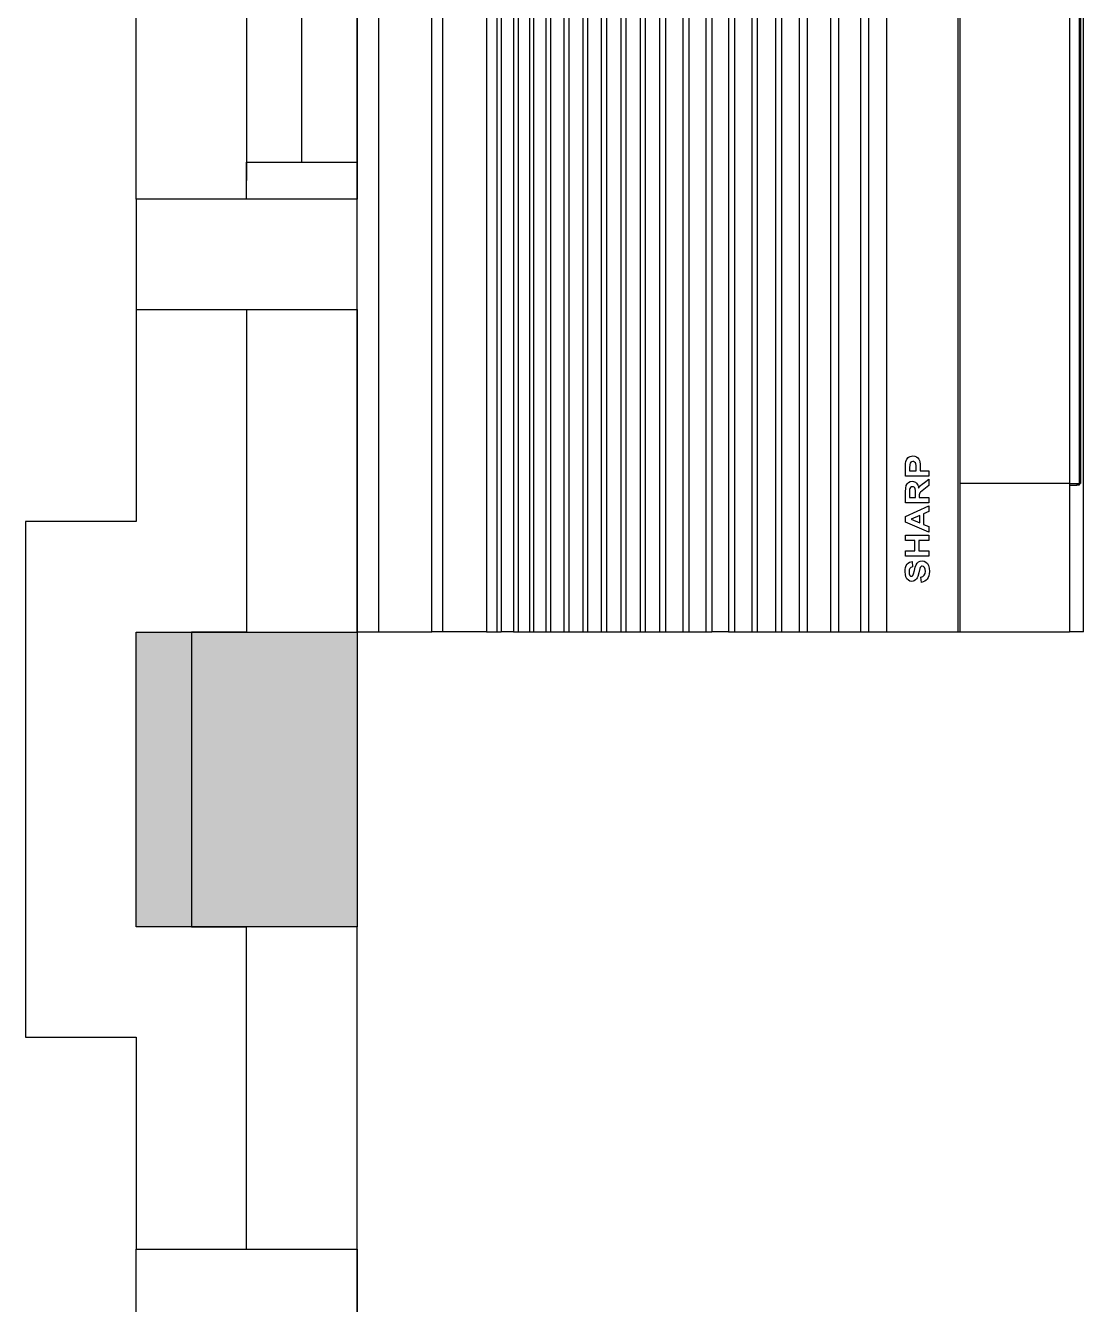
# Model space of a CAD drawing. Header units: inches. Extents: x -86408137 to 595769, y 1041006 to 3160331.
# Drawn here: x 395923 to 397359, y 1080107 to 1081842 of the extents above; entities that cross this region are included whole.
import ezdxf

# ---------------------------------------------------------------- set-up
doc = ezdxf.new("R2010")
doc.units = ezdxf.units.IN
doc.header["$MEASUREMENT"] = 0
doc.layers.add('COLUMN', color=8, linetype='Continuous', lineweight=30)
for name, color, linetype in [('Edges', 7, 'Continuous'), ('LW', 2, 'Continuous'), ('WALL', 1, 'Continuous'), ('WIN', 9, 'Continuous')]:
    doc.layers.add(name, color=color, linetype=linetype)

# ---------------------------------------------------------------- blocks, each defined once
blk = doc.blocks.new('air con')
at = {"layer": 'Edges'}
for p, q in [((71.402, 41.898), (152.402, 41.898)), ((71.402, 41.898), (71.402, 41.095)), ((71.402, 41.095), (152.402, 41.095)), ((71.402, 41.095), (71.402, 39.122)), ((71.402, 39.122), (152.402, 39.122)), ((71.402, 38.724), (71.402, 39.122)), ((152.402, 38.724), (71.402, 38.724)), ((71.402, 37.092), (71.402, 38.724)), ((71.402, 37.092), (71.402, 36.701)), ((152.402, 37.092), (71.402, 37.092)), ((152.402, 36.701), (71.402, 36.701)), ((71.402, 36.701), (71.402, 36.542)), ((152.402, 36.542), (71.402, 36.542)), ((71.402, 36.078), (71.402, 36.542)), ((152.402, 36.078), (71.402, 36.078)), ((71.402, 36.078), (71.402, 35.914)), ((152.402, 35.914), (71.402, 35.914)), ((71.402, 35.914), (71.402, 35.493)), ((71.402, 35.493), (71.402, 35.34)), ((152.402, 35.493), (71.402, 35.493)), ((152.402, 35.34), (71.402, 35.34)), ((71.402, 35.34), (71.402, 34.877)), ((152.402, 34.877), (71.402, 34.877)), ((71.402, 34.877), (71.402, 34.709)), ((152.402, 34.709), (71.402, 34.709)), ((71.402, 34.709), (71.402, 34.207)), ((152.402, 34.207), (71.402, 34.207)), ((71.402, 34.207), (71.402, 34.022)), ((71.402, 34.022), (71.402, 33.51)), ((152.402, 34.022), (71.402, 34.022)), ((152.402, 33.51), (71.402, 33.51)), ((71.402, 33.51), (71.402, 33.335)), ((152.402, 33.335), (71.402, 33.335)), ((71.402, 33.335), (71.402, 32.826)), ((152.402, 32.826), (71.402, 32.826)), ((71.402, 32.826), (71.402, 32.625)), ((152.402, 32.625), (71.402, 32.625)), ((71.402, 32.625), (71.402, 32.098)), ((152.402, 32.098), (71.402, 32.098)), ((71.402, 32.098), (71.402, 31.911)), ((152.402, 31.911), (71.402, 31.911)), ((71.402, 31.911), (71.402, 31.378)), ((152.402, 31.378), (71.402, 31.378)), ((71.402, 31.378), (71.402, 31.189)), ((152.402, 31.189), (71.402, 31.189)), ((71.402, 31.189), (71.402, 30.654)), ((152.402, 30.654), (71.402, 30.654)), ((71.402, 30.654), (71.402, 30.439)), ((152.402, 30.439), (71.402, 30.439)), ((71.402, 30.439), (71.402, 29.791)), ((152.402, 29.791), (71.402, 29.791)), ((71.402, 29.791), (71.402, 29.562)), ((71.402, 29.562), (71.402, 28.935)), ((152.402, 29.562), (71.402, 29.562)), ((152.402, 28.935), (71.402, 28.935)), ((71.402, 28.935), (71.402, 28.714)), ((152.402, 28.714), (71.402, 28.714)), ((71.402, 28.092), (71.402, 28.714)), ((152.402, 28.092), (71.402, 28.092)), ((71.402, 28.092), (71.402, 27.871)), ((71.402, 27.871), (71.402, 27.226)), ((152.402, 27.871), (71.402, 27.871)), ((152.402, 27.226), (71.402, 27.226)), ((71.402, 27.226), (71.402, 27.024)), ((71.402, 27.024), (71.402, 26.349)), ((152.402, 27.024), (71.402, 27.024)), ((152.402, 26.349), (71.402, 26.349)), ((71.402, 26.349), (71.402, 26.117)), ((152.402, 26.117), (71.402, 26.117)), ((71.402, 26.117), (71.402, 25.469)), ((152.402, 25.469), (71.402, 25.469)), ((71.402, 25.469), (71.402, 25.162)), ((152.402, 25.162), (71.402, 25.162)), ((71.402, 25.162), (71.402, 24.304)), ((152.402, 24.304), (71.402, 24.304)), ((71.402, 24.304), (71.402, 24.002)), ((152.402, 24.002), (71.402, 24.002)), ((71.402, 24.002), (71.402, 23.184)), ((71.402, 23.184), (71.402, 22.883)), ((152.402, 23.184), (71.402, 23.184)), ((152.402, 22.883), (71.402, 22.883)), ((71.402, 22.883), (71.402, 22.213)), ((152.402, 22.213), (71.402, 22.213)), ((71.402, 22.213), (71.402, 19.568)), ((73.294, 21.346), (73.326, 21.406)), ((73.326, 21.406), (73.378, 21.457)), ((73.378, 21.457), (73.448, 21.494)), ((73.448, 21.494), (73.537, 21.517)), ((73.537, 21.517), (73.642, 21.525)), ((73.642, 21.525), (73.729, 21.52)), ((73.729, 21.52), (73.804, 21.507)), ((73.804, 21.507), (73.868, 21.484)), ((73.868, 21.484), (73.921, 21.453)), ((73.921, 21.453), (73.962, 21.414)), ((73.962, 21.414), (73.992, 21.369)), ((74.215, 20.639), (74.215, 21.51)), ((74.215, 21.51), (74.413, 21.51)), ((74.413, 21.51), (74.413, 21.167)), ((74.802, 21.167), (74.802, 21.51)), ((74.802, 21.51), (75.001, 21.51)), ((75.001, 21.51), (75.001, 20.639)), ((75.106, 20.639), (75.489, 21.51)), ((75.489, 21.51), (75.699, 21.51)), ((75.699, 21.51), (76.093, 20.639)), ((76.199, 20.639), (76.199, 21.51)), ((76.199, 21.51), (76.616, 21.51)), ((76.616, 21.51), (76.752, 21.504)), ((76.752, 21.504), (76.845, 21.486)), ((76.845, 21.486), (76.91, 21.454)), ((76.91, 21.454), (76.96, 21.403)), ((76.96, 21.403), (76.992, 21.338)), ((77.19, 20.639), (77.19, 21.51)), ((77.19, 21.51), (77.508, 21.51)), ((77.508, 21.51), (77.658, 21.506)), ((77.658, 21.506), (77.744, 21.497)), ((77.744, 21.497), (77.822, 21.465)), ((77.822, 21.465), (77.886, 21.411)), ((77.886, 21.411), (77.911, 21.376)), ((73.247, 20.922), (73.441, 20.939)), ((73.262, 20.853), (73.247, 20.922)), ((73.283, 21.282), (73.294, 21.346)), ((73.289, 21.232), (73.283, 21.282)), ((73.306, 21.186), (73.289, 21.232)), ((73.334, 21.144), (73.306, 21.186)), ((73.374, 21.106), (73.334, 21.144)), ((73.412, 21.082), (73.374, 21.106)), ((73.462, 21.059), (73.412, 21.082)), ((73.441, 20.939), (73.467, 20.864)), ((73.598, 21.02), (73.462, 21.059)), ((73.481, 21.324), (73.473, 21.293)), ((73.473, 21.293), (73.48, 21.265)), ((73.48, 21.265), (73.502, 21.241)), ((73.504, 21.347), (73.481, 21.324)), ((73.502, 21.241), (73.567, 21.212)), ((73.563, 21.371), (73.504, 21.347)), ((73.64, 21.379), (73.563, 21.371)), ((73.567, 21.212), (73.685, 21.182)), ((73.757, 20.982), (73.598, 21.02)), ((73.713, 21.372), (73.64, 21.379)), ((73.685, 21.182), (73.811, 21.152)), ((73.766, 21.35), (73.713, 21.372)), ((73.8, 20.965), (73.757, 20.982)), ((73.8, 21.311), (73.766, 21.35)), ((73.82, 21.253), (73.8, 21.311)), ((73.828, 20.944), (73.8, 20.965)), ((73.811, 21.152), (73.899, 21.12)), ((74.019, 21.261), (73.82, 21.253)), ((73.843, 20.92), (73.828, 20.944)), ((73.848, 20.892), (73.843, 20.92)), ((73.899, 21.12), (73.961, 21.081)), ((73.961, 21.081), (74.008, 21.031)), ((73.992, 21.369), (74.011, 21.318)), ((74.008, 21.031), (74.037, 20.968)), ((74.011, 21.318), (74.019, 21.261)), ((74.037, 20.968), (74.047, 20.892)), ((74.413, 21.167), (74.802, 21.167)), ((74.802, 21.02), (74.413, 21.02)), ((74.413, 21.02), (74.413, 20.639)), ((74.802, 20.639), (74.802, 21.02)), ((75.592, 21.306), (75.459, 20.983)), ((75.459, 20.983), (75.727, 20.983)), ((75.727, 20.983), (75.592, 21.306)), ((76.552, 21.362), (76.397, 21.362)), ((76.397, 21.362), (76.397, 21.141)), ((76.397, 21.141), (76.544, 21.141)), ((76.437, 21.002), (76.397, 21.002)), ((76.397, 21.002), (76.397, 20.639)), ((76.496, 21), (76.437, 21.002)), ((76.537, 20.993), (76.496, 21)), ((76.568, 20.979), (76.537, 20.993)), ((76.544, 21.141), (76.66, 21.144)), ((76.697, 21.359), (76.552, 21.362)), ((76.597, 20.956), (76.568, 20.979)), ((76.702, 20.828), (76.597, 20.956)), ((76.66, 21.144), (76.722, 21.152)), ((76.74, 21.347), (76.697, 21.359)), ((76.722, 21.152), (76.754, 21.167)), ((76.772, 21.325), (76.74, 21.347)), ((76.804, 21.034), (76.743, 21.023)), ((76.743, 21.023), (76.802, 20.988)), ((76.754, 21.167), (76.778, 21.189)), ((76.791, 21.294), (76.772, 21.325)), ((76.778, 21.189), (76.793, 21.218)), ((76.798, 21.254), (76.791, 21.294)), ((76.793, 21.218), (76.798, 21.254)), ((76.802, 20.988), (76.849, 20.95)), ((76.856, 21.052), (76.804, 21.034)), ((76.849, 20.95), (76.899, 20.895)), ((76.901, 21.075), (76.856, 21.052)), ((76.938, 21.104), (76.901, 21.075)), ((76.966, 21.138), (76.938, 21.104)), ((76.986, 21.176), (76.966, 21.138)), ((76.999, 21.219), (76.986, 21.176)), ((76.992, 21.338), (77.003, 21.266)), ((77.003, 21.266), (76.999, 21.219)), ((77.388, 21.362), (77.388, 21.115)), ((77.484, 21.362), (77.388, 21.362)), ((77.388, 21.115), (77.497, 21.115)), ((77.518, 20.967), (77.388, 20.967)), ((77.388, 20.967), (77.388, 20.639)), ((77.627, 21.356), (77.484, 21.362)), ((77.497, 21.115), (77.595, 21.119)), ((77.637, 20.97), (77.518, 20.967)), ((77.595, 21.119), (77.654, 21.129)), ((77.671, 21.343), (77.627, 21.356)), ((77.724, 20.98), (77.637, 20.97)), ((77.654, 21.129), (77.689, 21.146)), ((77.707, 21.318), (77.671, 21.343)), ((77.689, 21.146), (77.716, 21.172)), ((77.731, 21.283), (77.707, 21.318)), ((77.716, 21.172), (77.733, 21.203)), ((77.776, 20.995), (77.724, 20.98)), ((77.738, 21.239), (77.731, 21.283)), ((77.733, 21.203), (77.738, 21.239)), ((77.827, 21.021), (77.776, 20.995)), ((77.873, 21.058), (77.827, 21.021)), ((77.91, 21.107), (77.873, 21.058)), ((77.935, 21.168), (77.91, 21.107)), ((77.911, 21.376), (77.929, 21.336)), ((77.929, 21.336), (77.939, 21.291)), ((77.943, 21.242), (77.935, 21.168)), ((77.939, 21.291), (77.943, 21.242)), ((73.287, 20.793), (73.262, 20.853)), ((73.322, 20.742), (73.287, 20.793)), ((73.367, 20.7), (73.322, 20.742)), ((73.422, 20.666), (73.367, 20.7)), ((73.488, 20.642), (73.422, 20.666)), ((73.467, 20.864), (73.511, 20.812)), ((73.565, 20.628), (73.488, 20.642)), ((73.511, 20.812), (73.574, 20.782)), ((73.653, 20.623), (73.565, 20.628)), ((73.574, 20.782), (73.655, 20.772)), ((73.771, 20.631), (73.653, 20.623)), ((73.655, 20.772), (73.739, 20.781)), ((73.739, 20.781), (73.8, 20.808)), ((73.867, 20.655), (73.771, 20.631)), ((73.8, 20.808), (73.836, 20.847)), ((73.836, 20.847), (73.848, 20.892)), ((73.943, 20.695), (73.867, 20.655)), ((74, 20.752), (73.943, 20.695)), ((74.035, 20.82), (74, 20.752)), ((74.047, 20.892), (74.035, 20.82)), ((74.413, 20.639), (74.215, 20.639)), ((75.001, 20.639), (74.802, 20.639)), ((75.317, 20.639), (75.106, 20.639)), ((75.398, 20.837), (75.317, 20.639)), ((75.791, 20.837), (75.398, 20.837)), ((75.877, 20.639), (75.791, 20.837)), ((76.093, 20.639), (75.877, 20.639)), ((76.397, 20.639), (76.199, 20.639)), ((76.845, 20.639), (76.702, 20.828)), ((77.082, 20.639), (76.845, 20.639)), ((76.899, 20.895), (76.962, 20.809)), ((76.962, 20.809), (77.082, 20.639)), ((77.388, 20.639), (77.19, 20.639)), ((152.402, 19.568), (71.402, 19.568)), ((71.402, 19.568), (71.402, 19.493)), ((152.402, 19.493), (71.402, 19.493)), ((71.402, 19.493), (71.402, 15.42)), ((76.921, 15.42), (76.921, 19.493)), ((76.921, 18.47), (76.921, 18.812)), ((76.921, 18.133), (76.921, 18.47)), ((76.921, 17.803), (76.921, 18.133)), ((76.921, 17.48), (76.921, 17.803)), ((76.921, 17.163), (76.921, 17.48)), ((76.921, 16.853), (76.921, 17.163)), ((76.921, 16.551), (76.921, 16.853)), ((76.921, 16.256), (76.921, 16.551)), ((76.921, 15.969), (76.921, 16.256)), ((76.921, 15.69), (76.921, 15.969)), ((76.921, 15.42), (76.921, 15.69)), ((76.855, 15.42), (71.402, 15.42)), ((71.402, 14.898), (71.402, 15.42)), ((76.921, 15.42), (76.855, 15.42)), ((76.855, 15.42), (76.855, 15.142)), ((76.921, 15.42), (76.921, 15.142)), ((146.421, 15.42), (76.921, 15.42)), ((71.402, 14.898), (152.402, 14.898)), ((76.921, 15.142), (76.855, 15.142)), ((76.855, 15.051), (76.855, 15.142)), ((76.921, 15.051), (76.855, 15.051)), ((76.921, 15.142), (76.921, 15.051)), ((146.421, 15.051), (76.921, 15.051)), ((76.921, 15.051), (76.921, 15.012)), ((146.421, 15.012), (76.921, 15.012))]:
    blk.add_line(p, q, dxfattribs=at)
blk = doc.blocks.new('1.5HP AIR CONDITION')
at = {"xscale": 36.51607049631966, "yscale": 36.51607049631966, "zscale": 36.51607049631966}
blk.add_blockref('air con', (-4086.2, -544), dxfattribs=at)

msp = doc.modelspace()

# ---------------------------------------------------------------- linework, layer by layer
at = {"layer": 'COLUMN'}
msp.add_lwpolyline([(396072.7, 1081019.1), (396372.7, 1081019.1), (396372.7, 1080619.1), (396072.7, 1080619.1)], close=True, dxfattribs=at)
msp.add_solid([(396072.7, 1081019.1), (396372.7, 1081019.1), (396072.7, 1080619.1), (396372.7, 1080619.1)], dxfattribs=at)
at = {"layer": 'LW'}
msp.add_line((396072.7, 1081606.6), (396072.7, 1083406.6), dxfattribs=at)
for points in [[(396072.7, 1081456.6), (396072.7, 1081169.1), (395922.7, 1081169.1), (395922.7, 1080469.1), (396072.7, 1080469.1), (396072.7, 1080181.6)], [(396222.7, 1081019.1), (396147.7, 1081019.1), (396147.7, 1080619.1), (396222.7, 1080619.1)]]:
    msp.add_lwpolyline(points, dxfattribs=at)
at = {"layer": 'WALL'}
for p, q in [((396222.7, 1081456.6), (396222.7, 1081019.1)), ((396372.7, 1081456.6), (396372.7, 1081019.1)), ((396222.7, 1080181.6), (396222.7, 1080619.1)), ((396372.7, 1080031.6), (396372.7, 1080619.1))]:
    msp.add_line(p, q, dxfattribs=at)
for points in [[(396372.7, 1081456.6), (396372.7, 1081606.6), (396072.7, 1081606.6), (396072.7, 1081456.6)], [(396372.7, 1080181.6), (396372.7, 1080031.6), (396072.7, 1080031.6), (396072.7, 1080181.6)]]:
    msp.add_lwpolyline(points, close=True, dxfattribs=at)
at = {"layer": 'WIN'}
for p, q in [((396372.7, 1083406.6), (396372.7, 1081606.6)), ((396222.7, 1083381.6), (396222.7, 1081631.6)), ((396297.7, 1081656.6), (396297.7, 1082189.9))]:
    msp.add_line(p, q, dxfattribs=at)
msp.add_lwpolyline([(396222.7, 1081606.6), (396222.7, 1081656.6), (396372.7, 1081656.6), (396372.7, 1081606.6)], close=True, dxfattribs=at)

# ---------------------------------------------------------------- block references
at = {"rotation": 90}
msp.add_blockref('1.5HP AIR CONDITION', (397358.6, 1082498), dxfattribs=at)

doc.saveas('drawing.dxf')
